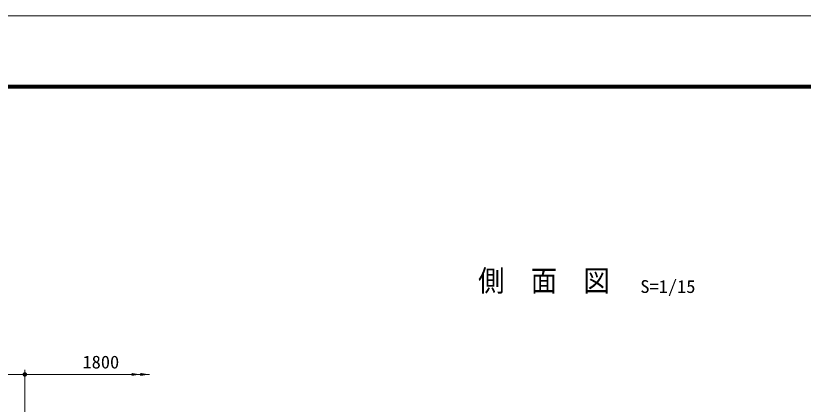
# Model space of a CAD drawing. Units: millimetres, scale not verified. Extents: x -4455 to 4455, y -3150 to 3150.
# Drawn here: x -1538 to 1111, y 1842 to 3150 of the extents above; entities that cross this region are included whole.
import ezdxf
from ezdxf.enums import TextEntityAlignment as Align

# ---------------------------------------------------------------- set-up
doc = ezdxf.new("R2010")
doc.units = ezdxf.units.MM
doc.header["$LTSCALE"] = 20
for name, color, linetype, lineweight in [('0-0_5寸法', 1, 'Continuous', 18), ('0-1_SUNPOU', 1, 'Continuous', 18), ('0-5_6文字', 3, 'Continuous', 18), ('0-E_D-TTL', 7, 'Continuous', 18)]:
    doc.layers.add(name, color=color, linetype=linetype, lineweight=lineweight)
doc.styles.add('ＭＳ ゴシック', font='')
doc.styles.get('ＭＳ ゴシック').set_extended_font_data('MS Gothic')

# ---------------------------------------------------------------- blocks, each defined once
blk = doc.blocks.new('M1')
at = {"layer": '0-1_SUNPOU'}
blk.add_line((-5, 0), (-38.58, 0), dxfattribs=at)
for points in [[(0, 0), (-5, 0), (-4.96, 0.63)], [(0, 0), (-4.96, -0.63), (-5, 0)], [(0, 0), (-4.96, 0.63), (-4.84, 1.24)], [(0, 0), (-4.84, -1.24), (-4.96, -0.63)], [(0, 0), (-4.84, 1.24), (-4.65, 1.84)], [(0, 0), (-4.65, -1.84), (-4.84, -1.24)], [(0, 0), (-4.65, 1.84), (-4.38, 2.41)], [(0, 0), (-4.38, -2.41), (-4.65, -1.84)], [(0, 0), (-4.38, 2.41), (-4.05, 2.94)], [(0, 0), (-4.05, -2.94), (-4.38, -2.41)], [(0, 0), (-4.05, 2.94), (-3.64, 3.42)], [(0, 0), (-3.64, -3.42), (-4.05, -2.94)], [(0, 0), (-3.64, 3.42), (-3.19, 3.85)], [(0, 0), (-3.19, -3.85), (-3.64, -3.42)], [(0, 0), (-3.19, 3.85), (-2.68, 4.22)], [(0, 0), (-2.68, -4.22), (-3.19, -3.85)], [(0, 0), (-2.68, 4.22), (-2.13, 4.52)], [(0, 0), (-2.13, -4.52), (-2.68, -4.22)], [(0, 0), (-2.13, 4.52), (-1.55, 4.76)], [(0, 0), (-1.55, -4.76), (-2.13, -4.52)], [(0, 0), (-1.55, 4.76), (-0.94, 4.91)], [(0, 0), (-0.94, -4.91), (-1.55, -4.76)], [(0, 0), (-0.94, 4.91), (-0.31, 4.99)], [(0, 0), (-0.31, -4.99), (-0.94, -4.91)], [(0, 0), (-0.31, 4.99), (0.31, 4.99)], [(0, 0), (0.31, -4.99), (-0.31, -4.99)], [(0, 0), (0.31, 4.99), (0.94, 4.91)], [(0, 0), (0.94, 4.91), (1.55, 4.76)], [(0, 0), (1.55, 4.76), (2.13, 4.52)], [(0, 0), (2.13, 4.52), (2.68, 4.22)], [(0, 0), (2.68, 4.22), (3.19, 3.85)], [(0, 0), (3.19, 3.85), (3.64, 3.42)], [(0, 0), (3.64, 3.42), (4.05, 2.94)], [(0, 0), (4.05, 2.94), (4.38, 2.41)], [(0, 0), (4.38, 2.41), (4.65, 1.84)], [(0, 0), (4.65, 1.84), (4.84, 1.24)], [(0, 0), (4.84, 1.24), (4.96, 0.63)], [(0, 0), (4.96, 0.63), (5, 0)], [(0, 0), (0.94, -4.91), (0.31, -4.99)], [(0, 0), (1.55, -4.76), (0.94, -4.91)], [(0, 0), (2.13, -4.52), (1.55, -4.76)], [(0, 0), (2.68, -4.22), (2.13, -4.52)], [(0, 0), (3.19, -3.85), (2.68, -4.22)], [(0, 0), (3.64, -3.42), (3.19, -3.85)], [(0, 0), (4.05, -2.94), (3.64, -3.42)], [(0, 0), (4.38, -2.41), (4.05, -2.94)], [(0, 0), (4.65, -1.84), (4.38, -2.41)], [(0, 0), (4.84, -1.24), (4.65, -1.84)], [(0, 0), (4.96, -0.63), (4.84, -1.24)], [(0, 0), (5, 0), (4.96, -0.63)]]:
    blk.add_solid(points, dxfattribs=at)

msp = doc.modelspace()

# ---------------------------------------------------------------- linework, layer by layer
at = {"layer": '0-0_5寸法'}
for p, q in [((-3307.65, 1942.45), (-1507.65, 1942.45)), ((-1507.65, 1667.72), (-1507.65, 1957.45)), ((-1503.22, 1942.45), (-1116.3, 1942.45)), ((-1174.85, 1942.45), (-1120.22, 1942.45)), ((-1108.25, 1942.45), (-1150.1, 1942.45)), ((-1143.31, 1942.45), (-1088.68, 1942.45))]:
    msp.add_line(p, q, dxfattribs=at)
for points in [[(-1148.68, 1947.45), (-1148.68, 1937.45), (-1118.68, 1942.45)], [(-1118.68, 1947.45), (-1118.68, 1937.45), (-1088.68, 1942.45)]]:
    msp.add_solid(points, dxfattribs=at)
at = {"layer": '0-E_D-TTL', "color": 2}
msp.add_lwpolyline([(-4455.04, 3150.21), (4454.66, 3150.21), (4454.66, -3150.21), (-4455.04, -3150.21)], close=True, dxfattribs=at)
at = {"layer": '0-E_D-TTL'}
for points in [[(-4168.65, 2916.87), (4168.28, 2916.87), (4168.28, -2916.87), (-4168.65, -2916.87)], [(-4166, 2914.21), (4165.63, 2914.21), (4165.63, -2914.21), (-4166, -2914.21)], [(-4163.35, 2911.56), (4162.97, 2911.56), (4162.97, -2911.56), (-4163.35, -2911.56)], [(-4160.7, 2908.91), (4160.32, 2908.91), (4160.32, -2908.91), (-4160.7, -2908.91)], [(-4158.05, 2906.26), (4157.67, 2906.26), (4157.67, -2906.26), (-4158.05, -2906.26)]]:
    msp.add_lwpolyline(points, close=True, dxfattribs=at)

# ---------------------------------------------------------------- block references
at = {"layer": '0-0_5寸法', "xscale": 1.5, "yscale": 1.5}
msp.add_blockref('M1', (-1507.65, 1942.45), dxfattribs=at)

# ---------------------------------------------------------------- texts
at = {"layer": '0-0_5寸法', "color": 3, "style": 'ＭＳ ゴシック', "width": 1.05}
msp.add_text('1800', height=43.26, dxfattribs=at).set_placement((-1313.75, 1949.54), align=Align.BOTTOM_LEFT)
at = {"layer": '0-5_6文字', "color": 7, "style": 'ＭＳ ゴシック', "width": 0.9}
msp.add_text('側\u3000面\u3000図', height=72.14, dxfattribs=at).set_placement((17.23, 2200.36), align=Align.BOTTOM_LEFT)
at = {"layer": '0-5_6文字', "style": 'ＭＳ ゴシック', "width": 1.05}
msp.add_text('S=1/15', height=43.26, dxfattribs=at).set_placement((562.82, 2203.81), align=Align.BOTTOM_LEFT)

doc.saveas('drawing.dxf')
